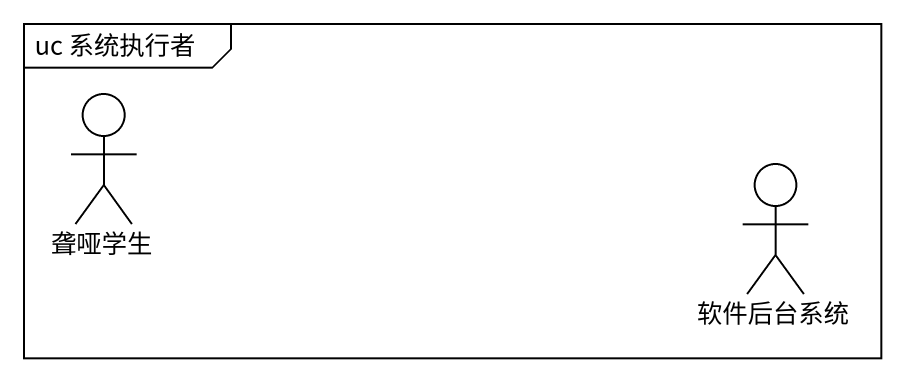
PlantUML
@startuml
mainframe uc 系统执行者
actor 聋哑学生
actor 软件后台系统
@enduml
